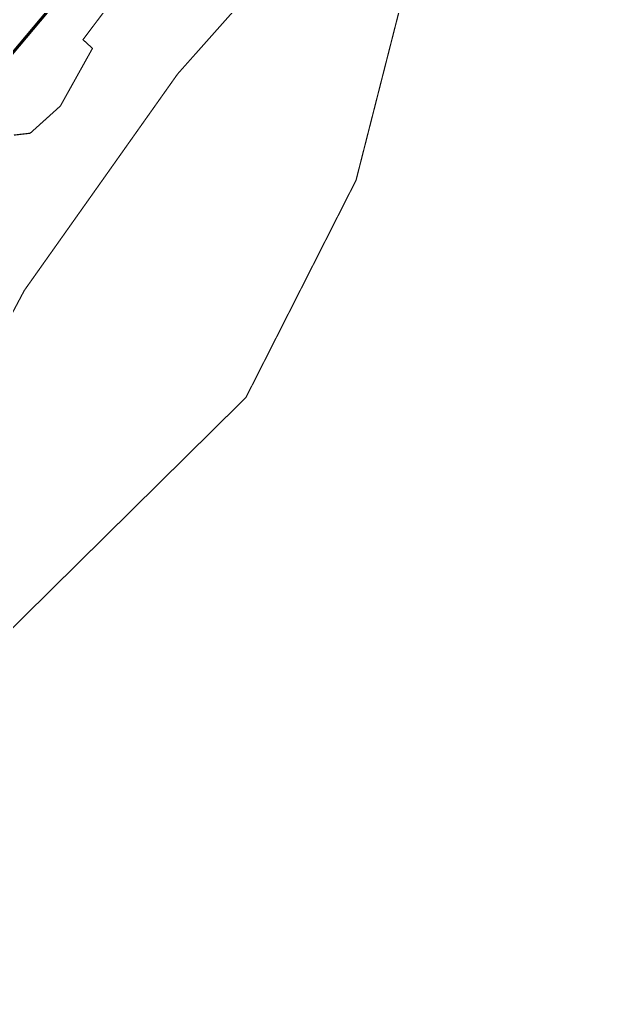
# Model space of a CAD drawing. Header units: metres. Extents: x 561401 to 594056, y 8460144 to 8508504.
# Drawn here: x 573766.6 to 573868.3, y 8481210.3 to 8481376.2 of the extents above; entities that cross this region are included whole.
import ezdxf

# ---------------------------------------------------------------- set-up
doc = ezdxf.new("R2010")
doc.units = ezdxf.units.M
for name, color, linetype in [('1.1. DERECHO DE VIA', 230, 'Continuous'), ('1.2. AFECTADOS BASE GRAFICA ESTATAL NO INSCRITO', 30, 'Continuous'), ('1.2. BASE GRAFICA SUNARP', 150, 'Continuous')]:
    doc.layers.add(name, color=color, linetype=linetype)

msp = doc.modelspace()

# ---------------------------------------------------------------- linework, layer by layer
at = {"layer": '1.1. DERECHO DE VIA', "color": 230, "linetype": 'Continuous', "lineweight": 40, "ltscale": 0.2, "const_width": 0.5}
msp.add_lwpolyline([(573864.15, 8481567.97), (573854.77, 8481550.31), (573845.43, 8481532.63), (573844.79, 8481516.97), (573837.54, 8481498.33), (573826.52, 8481487.56), (573819.02, 8481469.02), (573811.52, 8481450.48), (573804.01, 8481431.94), (573796.42, 8481413.44), (573786.48, 8481396.12), (573773.92, 8481380.56), (573761.06, 8481365.24), (573748.21, 8481349.93), (573735.35, 8481334.61), (573722.5, 8481319.28), (573711.31, 8481302.73), (573702.16, 8481284.95), (573693.07, 8481267.14), (573683.97, 8481249.32), (573675.18, 8481231.36), (573668.12, 8481212.66), (573662, 8481193.62)], dxfattribs=at)
at = {"layer": '1.2. AFECTADOS BASE GRAFICA ESTATAL NO INSCRITO', "color": 64, "linetype": 'Continuous', "lineweight": -3, "const_width": 0.2}
for points in [[(573748.92, 8481295.27), (573767.44, 8481330.21), (573793.44, 8481366.94), (573809.83, 8481385.38)], [(573783.07, 8481380.28), (573777.39, 8481372.75), (573779, 8481371.27), (573773.56, 8481361.5), (573768.44, 8481356.88), (573765.67, 8481356.56)]]:
    msp.add_lwpolyline(points, dxfattribs=at)
at = {"layer": '1.2. BASE GRAFICA SUNARP', "color": 64, "linetype": 'Continuous', "lineweight": -3, "const_width": 0.2}
msp.add_lwpolyline([(574047.7, 8481809.34), (574010.42, 8481754.12), (573973.1, 8481680.45), (573935.77, 8481606.78), (573879.77, 8481496.29), (573842.44, 8481422.62), (573823.67, 8481348.9), (573805.01, 8481312.07), (573767.79, 8481275.29), (573749.17, 8481256.9), (573730.51, 8481220.07), (573711.85, 8481183.23)], dxfattribs=at)

doc.saveas('drawing.dxf')
